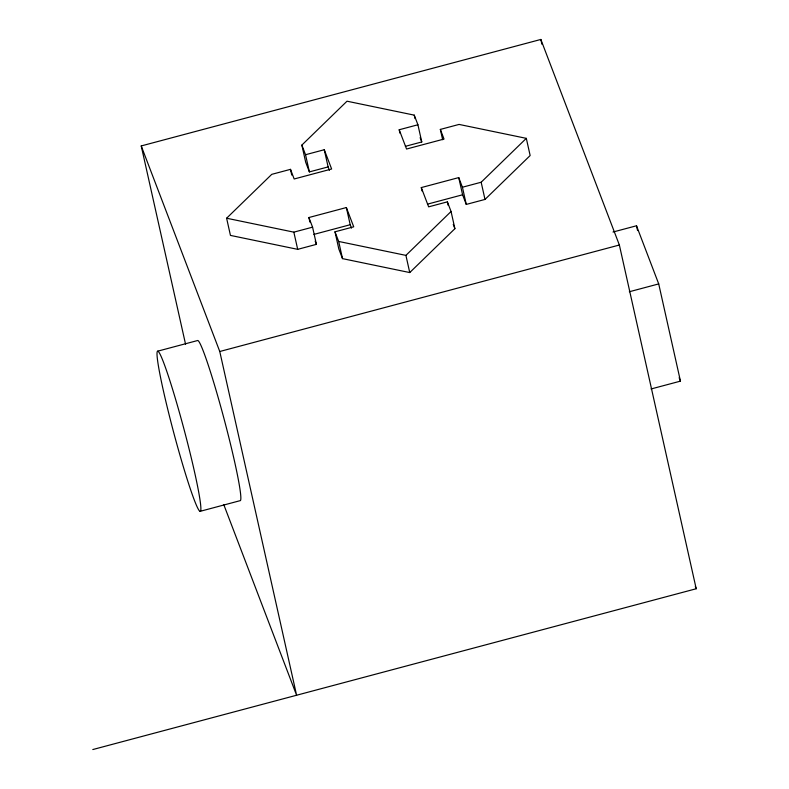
<?xml version="1.0" encoding="UTF-8"?>
<svg xmlns="http://www.w3.org/2000/svg" width="789" height="789" viewBox="0 0 789 789"><rect width="100%" height="100%" fill="white"/><g stroke="black" fill="none" stroke-linecap="round" stroke-linejoin="round"><path stroke-width="1.18" d="M442.649 139.732L440.341 129.416L459.07 124.425L526.312 138.351L530.149 155.541L484.998 199.43L466.269 204.42L462.423 187.23L458.744 177.594L421.287 187.575L428.644 206.846L447.373 201.856L451.061 211.491L454.898 228.682L409.747 272.56L342.515 258.634L338.826 248.999L334.99 231.808L353.719 226.818L346.361 207.546L308.893 217.527L312.572 227.163L316.419 244.353L297.69 249.344L230.447 235.408L226.611 218.228L271.761 174.339L290.49 169.349L294.169 178.985L331.636 169.004L324.269 149.732L305.54 154.723L301.862 145.087L347.012 101.199L414.245 115.135L417.923 124.77L421.77 141.961L405.378 146.33M334.99 231.808L338.668 241.444L405.911 255.38L451.061 211.491M462.423 187.23L481.162 182.239L526.312 138.351M185.563 344.251L141.231 145.935L540.84 39.45L619.365 245.014L696.204 588.752L92.796 749.55M399.964 133.203L399.195 129.761L417.923 124.77M301.862 145.087L305.698 162.268L309.387 171.903L328.116 166.913L329.417 170.316M226.611 218.228L293.843 232.153L312.572 227.163M313.904 234.402L350.198 224.727L351.499 228.129M427.47 204.144L462.591 194.784L466.269 204.42M157.8 351.144L197.753 340.493A82.884 5.405 75.1 0 1 224.835 421.819A82.884 5.405 75.1 0 1 240.073 500.68L200.12 511.331A82.884 5.405 75.1 0 1 163.254 390.131A82.884 5.405 75.1 0 1 173.501 392.261A82.884 5.405 75.1 0 1 200.12 511.331M613.004 232.035L636.506 225.772L658.716 283.912L680.453 381.136L651.063 388.967M141.231 145.935L219.766 351.499L619.365 245.014M629.336 291.743L658.716 283.912M679.142 377.714L680.453 381.136M695.326 586.454L696.204 588.752M440.341 129.416L444.02 139.051L406.562 149.032L399.195 129.761M420.133 137.671L421.77 141.961M453.261 224.401L454.898 228.682M315.186 241.138L316.419 244.353M223.77 504.605L296.595 695.237L219.766 351.499M636.506 225.772L637.581 230.566M540.84 39.45L541.915 44.253M481.162 182.239L484.998 199.43M458.744 177.594L462.591 194.784M447.373 201.856L448.142 205.298M414.245 115.135L415.014 118.577M421.287 187.575L422.056 191.017M405.911 255.38L409.747 272.56M346.361 207.546L350.198 224.727M324.269 149.732L328.116 166.913M338.668 241.444L342.515 258.634M305.54 154.723L309.387 171.903M308.893 217.527L309.919 222.113M290.49 169.349L291.772 175.079M293.843 232.153L297.69 249.344"/></g></svg>
